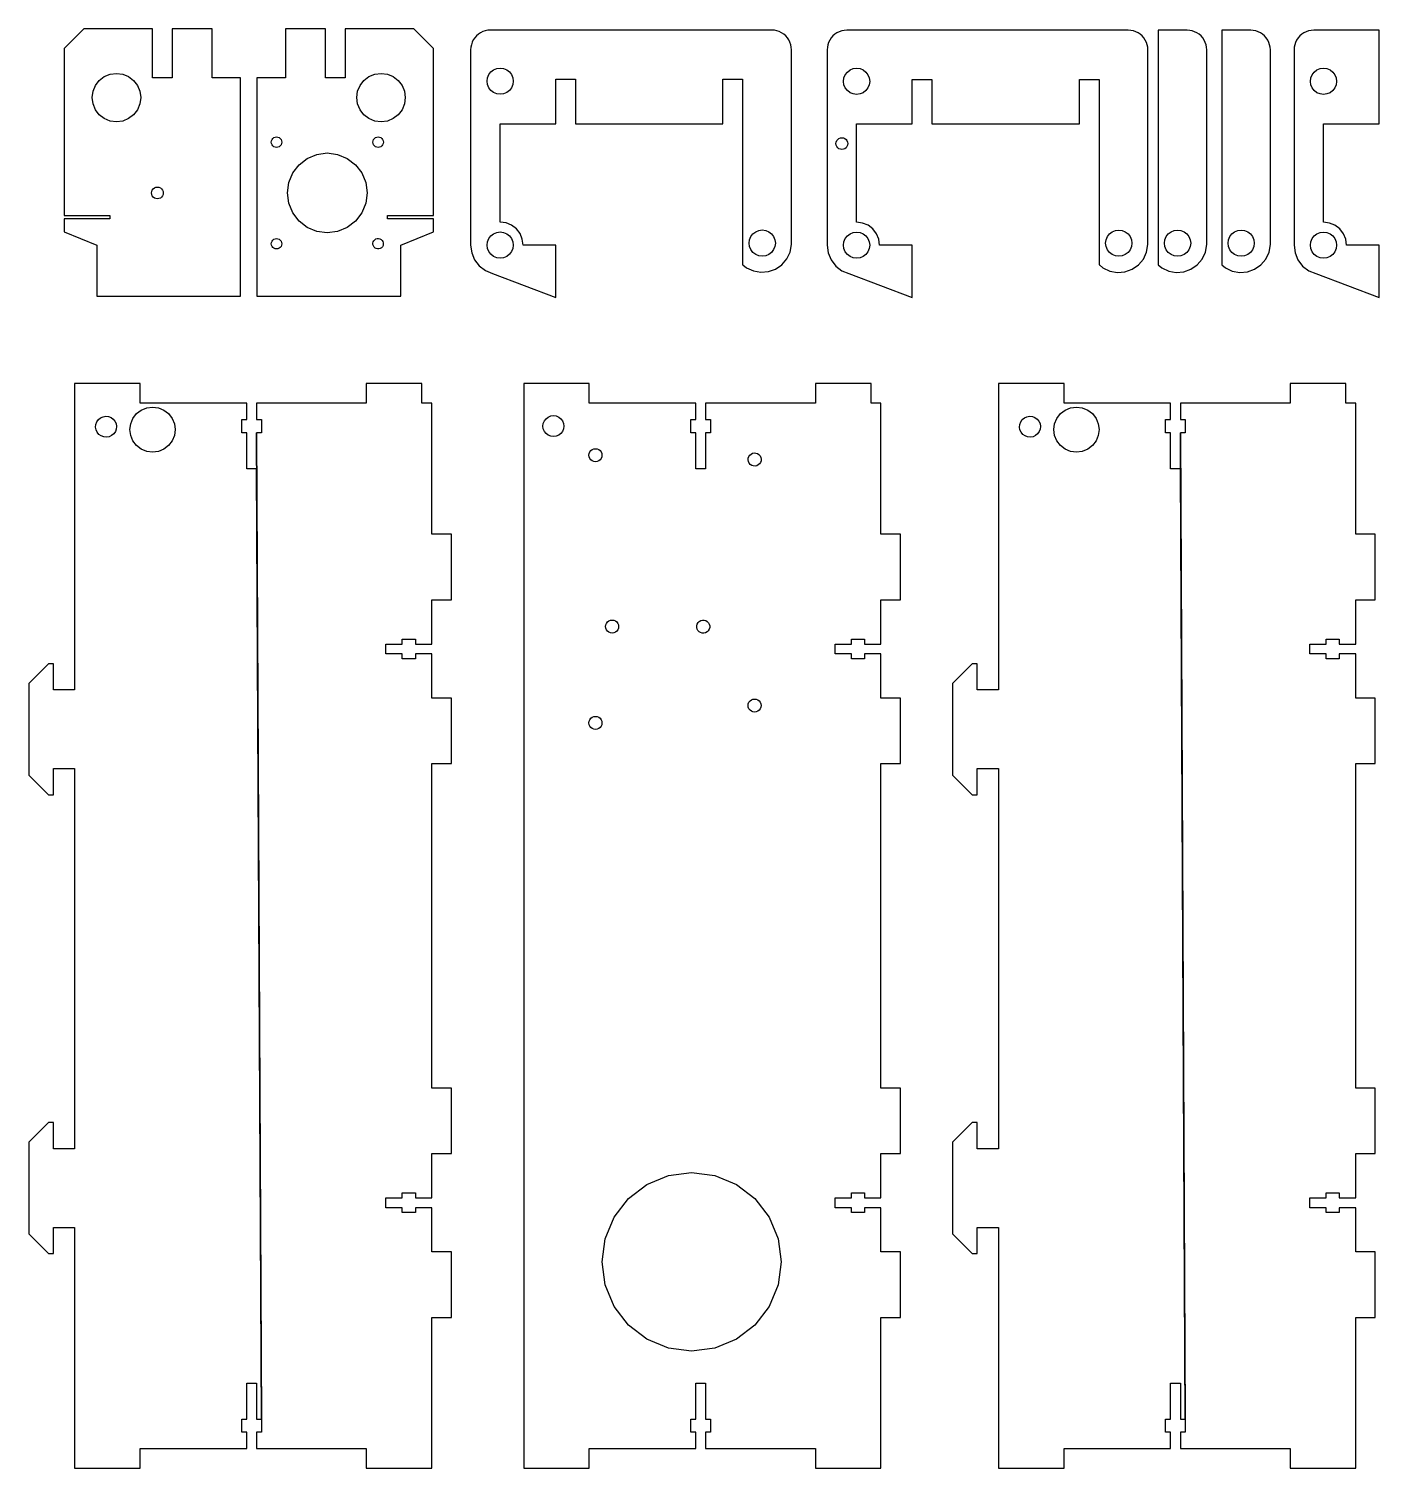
# Model space of a CAD drawing. Header units: metres. Extents: x 640 to 2715, y 0 to 914.
# Drawn here: x 698.9 to 1111.1, y 0 to 439.3 of the extents above; entities that cross this region are included whole.
import ezdxf

# ---------------------------------------------------------------- set-up
doc = ezdxf.new("R2010")
doc.units = ezdxf.units.M

msp = doc.modelspace()

# ---------------------------------------------------------------- linework, layer by layer
at = {"layer": 'Layer0'}
for points in [[(719.69, 357.66, 0), (763.59, 357.66, 0), (763.59, 424.26, 0), (754.89, 424.26, 0), (754.89, 439.26, 0), (742.69, 439.26, 0), (742.69, 424.26, 0), (736.69, 424.26, 0), (736.69, 439.26, 0), (715.69, 439.26, 0), (709.69, 433.26, 0), (709.69, 382.26, 0), (723.69, 382.26, 0), (723.69, 381.26, 0), (709.69, 381.26, 0), (709.69, 377.26, 0), (719.69, 373.26, 0), (719.69, 357.66, 0)], [(822.45, 382.26, 0), (822.45, 433.26, 0), (816.45, 439.26, 0), (795.45, 439.26, 0), (795.45, 424.26, 0), (789.45, 424.26, 0), (789.45, 439.26, 0), (777.25, 439.26, 0), (777.25, 424.26, 0), (768.55, 424.26, 0), (768.55, 357.66, 0), (812.45, 357.66, 0), (812.45, 373.26, 0), (822.45, 377.26, 0), (822.45, 381.26, 0), (808.45, 381.26, 0), (808.45, 382.26, 0), (822.45, 382.26, 0)], [(859.8, 410.26, 0), (859.8, 423.86, 0), (865.8, 423.86, 0), (865.8, 410.26, 0), (910.8, 410.26, 0), (910.8, 423.86, 0), (916.8, 423.86, 0), (916.8, 367.26, 0), (916.91, 367.26, 0), (917.98, 366.35, 0), (920.09, 365.36, 0), (922.38, 364.95, 0), (924.7, 365.14, 0), (926.89, 365.93, 0), (928.8, 367.26, 0), (930.31, 369.03, 0), (931.3, 371.14, 0), (931.71, 373.43, 0), (931.71, 432.86, 0), (931.66, 433.64, 0), (931.51, 434.41, 0), (931.26, 435.15, 0), (930.91, 435.86, 0), (930.47, 436.51, 0), (929.96, 437.1, 0), (929.37, 437.62, 0), (928.71, 438.05, 0), (928.01, 438.4, 0), (927.27, 438.65, 0), (926.5, 438.8, 0), (925.71, 438.86, 0), (839.8, 438.86, 0), (839.02, 438.8, 0), (838.25, 438.65, 0), (837.51, 438.4, 0), (836.8, 438.05, 0), (836.15, 437.62, 0), (835.56, 437.1, 0), (835.04, 436.51, 0), (834.61, 435.86, 0), (834.26, 435.15, 0), (834.01, 434.41, 0), (833.85, 433.64, 0), (833.8, 432.86, 0), (833.8, 373.26, 0), (834.11, 370.93, 0), (835.01, 368.76, 0), (836.44, 366.89, 0), (838.3, 365.46, 0), (840.47, 364.56, 0), (859.8, 357.26, 0), (859.8, 373.26, 0), (849.8, 373.26, 0), (849.56, 375.07, 0), (848.87, 376.76, 0), (847.75, 378.21, 0), (846.3, 379.32, 0), (844.61, 380.02, 0), (842.8, 380.26, 0), (842.8, 410.26, 0), (859.8, 410.26, 0)], [(1040.1, 371.11, 0), (1040.51, 373.4, 0), (1040.51, 432.82, 0), (1040.46, 433.61, 0), (1040.31, 434.38, 0), (1040.06, 435.12, 0), (1039.71, 435.82, 0), (1039.27, 436.48, 0), (1038.76, 437.07, 0), (1038.17, 437.58, 0), (1037.51, 438.02, 0), (1036.81, 438.37, 0), (1036.07, 438.62, 0), (1035.3, 438.77, 0), (1034.51, 438.82, 0), (948.6, 438.82, 0), (947.82, 438.77, 0), (947.05, 438.62, 0), (946.31, 438.37, 0), (945.6, 438.02, 0), (944.95, 437.58, 0), (944.36, 437.07, 0), (943.84, 436.48, 0), (943.41, 435.82, 0), (943.06, 435.12, 0), (942.81, 434.38, 0), (942.66, 433.61, 0), (942.6, 432.82, 0), (942.6, 373.22, 0), (942.91, 370.89, 0), (943.81, 368.72, 0), (945.24, 366.86, 0), (947.1, 365.43, 0), (949.27, 364.53, 0), (968.6, 357.22, 0), (968.6, 373.22, 0), (958.6, 373.22, 0), (958.37, 375.04, 0), (957.67, 376.72, 0), (956.55, 378.17, 0), (955.1, 379.29, 0), (953.42, 379.99, 0), (951.6, 380.22, 0), (951.6, 410.22, 0), (968.6, 410.22, 0), (968.6, 423.82, 0), (974.6, 423.82, 0), (974.6, 410.22, 0), (1019.6, 410.22, 0), (1019.6, 423.82, 0), (1025.6, 423.82, 0), (1025.6, 367.22, 0), (1025.71, 367.22, 0), (1026.78, 366.32, 0), (1028.89, 365.33, 0), (1031.18, 364.91, 0), (1033.5, 365.11, 0), (1035.69, 365.9, 0), (1037.6, 367.22, 0), (1039.11, 369, 0), (1040.1, 371.11, 0)], [(1043.67, 367.22, 0), (1044.74, 366.32, 0), (1046.84, 365.33, 0), (1049.14, 364.91, 0), (1051.46, 365.11, 0), (1053.65, 365.9, 0), (1055.56, 367.22, 0), (1057.06, 369, 0), (1058.06, 371.11, 0), (1058.47, 373.4, 0), (1058.47, 432.82, 0), (1058.42, 433.61, 0), (1058.26, 434.38, 0), (1058.01, 435.12, 0), (1057.66, 435.82, 0), (1057.23, 436.48, 0), (1056.71, 437.07, 0), (1056.12, 437.58, 0), (1055.47, 438.02, 0), (1054.76, 438.37, 0), (1054.02, 438.62, 0), (1053.25, 438.77, 0), (1052.47, 438.82, 0), (1043.67, 438.82, 0), (1043.67, 367.22, 0)], [(1063.07, 367.22, 0), (1064.14, 366.32, 0), (1066.24, 365.33, 0), (1068.54, 364.91, 0), (1070.86, 365.11, 0), (1073.05, 365.9, 0), (1074.96, 367.22, 0), (1076.46, 369, 0), (1077.46, 371.11, 0), (1077.87, 373.4, 0), (1077.87, 432.82, 0), (1077.82, 433.61, 0), (1077.66, 434.38, 0), (1077.41, 435.12, 0), (1077.06, 435.82, 0), (1076.63, 436.48, 0), (1076.11, 437.07, 0), (1075.52, 437.58, 0), (1074.87, 438.02, 0), (1074.16, 438.37, 0), (1073.42, 438.62, 0), (1072.65, 438.77, 0), (1071.87, 438.82, 0), (1063.07, 438.82, 0), (1063.07, 367.22, 0)], [(1111.1, 410.22, 0), (1111.1, 423.82, 0), (1111.1, 438.82, 0), (1091.1, 438.82, 0), (1090.31, 438.77, 0), (1089.54, 438.62, 0), (1088.8, 438.37, 0), (1088.1, 438.02, 0), (1087.44, 437.58, 0), (1086.85, 437.07, 0), (1086.34, 436.48, 0), (1085.9, 435.82, 0), (1085.55, 435.12, 0), (1085.3, 434.38, 0), (1085.15, 433.61, 0), (1085.1, 432.82, 0), (1085.1, 373.22, 0), (1085.4, 370.89, 0), (1086.3, 368.72, 0), (1087.73, 366.86, 0), (1089.6, 365.43, 0), (1091.77, 364.53, 0), (1111.1, 357.22, 0), (1111.1, 373.22, 0), (1101.1, 373.22, 0), (1100.86, 375.04, 0), (1100.16, 376.72, 0), (1099.05, 378.17, 0), (1097.6, 379.29, 0), (1095.91, 379.99, 0), (1094.1, 380.22, 0), (1094.1, 410.22, 0), (1111.1, 410.22, 0)], [(839.34, 425.26, 0), (839.97, 426.08, 0), (840.8, 426.72, 0), (841.77, 427.12, 0), (842.8, 427.26, 0), (843.84, 427.12, 0), (844.8, 426.72, 0), (845.63, 426.08, 0), (846.27, 425.26, 0), (846.67, 424.29, 0), (846.8, 423.26, 0), (846.67, 422.22, 0), (846.27, 421.26, 0), (845.63, 420.43, 0), (844.8, 419.79, 0), (843.84, 419.39, 0), (842.8, 419.26, 0), (841.77, 419.39, 0), (840.8, 419.79, 0), (839.97, 420.43, 0), (839.34, 421.26, 0), (838.94, 422.22, 0), (838.8, 423.26, 0), (838.94, 424.29, 0), (839.34, 425.26, 0)], [(948.14, 425.22, 0), (948.78, 426.05, 0), (949.6, 426.69, 0), (950.57, 427.09, 0), (951.6, 427.22, 0), (952.64, 427.09, 0), (953.6, 426.69, 0), (954.43, 426.05, 0), (955.07, 425.22, 0), (955.47, 424.26, 0), (955.6, 423.22, 0), (955.47, 422.19, 0), (955.07, 421.22, 0), (954.43, 420.4, 0), (953.6, 419.76, 0), (952.64, 419.36, 0), (951.6, 419.22, 0), (950.57, 419.36, 0), (949.6, 419.76, 0), (948.78, 420.4, 0), (948.14, 421.22, 0), (947.74, 422.19, 0), (947.6, 423.22, 0), (947.74, 424.26, 0), (948.14, 425.22, 0)], [(1090.63, 425.22, 0), (1091.27, 426.05, 0), (1092.1, 426.69, 0), (1093.06, 427.09, 0), (1094.1, 427.22, 0), (1095.13, 427.09, 0), (1096.1, 426.69, 0), (1096.93, 426.05, 0), (1097.56, 425.22, 0), (1097.96, 424.26, 0), (1098.1, 423.22, 0), (1097.96, 422.19, 0), (1097.56, 421.22, 0), (1096.93, 420.4, 0), (1096.1, 419.76, 0), (1095.13, 419.36, 0), (1094.1, 419.22, 0), (1093.06, 419.36, 0), (1092.1, 419.76, 0), (1091.27, 420.4, 0), (1090.63, 421.22, 0), (1090.23, 422.19, 0), (1090.1, 423.22, 0), (1090.23, 424.26, 0), (1090.63, 425.22, 0)], [(723.78, 425.4, 0), (725.69, 425.66, 0), (727.61, 425.4, 0), (729.39, 424.66, 0), (730.92, 423.49, 0), (732.1, 421.96, 0), (732.84, 420.17, 0), (733.09, 418.26, 0), (732.84, 416.34, 0), (732.1, 414.56, 0), (730.92, 413.02, 0), (729.39, 411.85, 0), (727.61, 411.11, 0), (725.69, 410.86, 0), (723.78, 411.11, 0), (721.99, 411.85, 0), (720.46, 413.02, 0), (719.28, 414.56, 0), (718.54, 416.34, 0), (718.29, 418.26, 0), (718.54, 420.17, 0), (719.28, 421.96, 0), (720.46, 423.49, 0), (721.99, 424.66, 0), (723.78, 425.4, 0)], [(799.3, 416.34, 0), (799.05, 418.26, 0), (799.3, 420.17, 0), (800.04, 421.96, 0), (801.22, 423.49, 0), (802.75, 424.66, 0), (804.54, 425.4, 0), (806.45, 425.66, 0), (808.37, 425.4, 0), (810.15, 424.66, 0), (811.69, 423.49, 0), (812.86, 421.96, 0), (813.6, 420.17, 0), (813.85, 418.26, 0), (813.6, 416.34, 0), (812.86, 414.56, 0), (811.69, 413.02, 0), (810.15, 411.85, 0), (808.37, 411.11, 0), (806.45, 410.86, 0), (804.54, 411.11, 0), (802.75, 411.85, 0), (801.22, 413.02, 0), (800.04, 414.56, 0), (799.3, 416.34, 0)], [(773.17, 403.86, 0), (773.01, 404.24, 0), (772.95, 404.66, 0), (773.01, 405.07, 0), (773.17, 405.46, 0), (773.42, 405.79, 0), (773.75, 406.04, 0), (774.14, 406.2, 0), (774.55, 406.26, 0), (774.97, 406.2, 0), (775.35, 406.04, 0), (775.68, 405.79, 0), (775.94, 405.46, 0), (776.1, 405.07, 0), (776.15, 404.66, 0), (776.1, 404.24, 0), (775.94, 403.86, 0), (775.68, 403.52, 0), (775.35, 403.27, 0), (774.97, 403.11, 0), (774.55, 403.06, 0), (774.14, 403.11, 0), (773.75, 403.27, 0), (773.42, 403.52, 0), (773.17, 403.86, 0)], [(804.01, 404.24, 0), (803.95, 404.66, 0), (804.01, 405.07, 0), (804.17, 405.46, 0), (804.42, 405.79, 0), (804.75, 406.04, 0), (805.14, 406.2, 0), (805.55, 406.26, 0), (805.97, 406.2, 0), (806.35, 406.04, 0), (806.68, 405.79, 0), (806.94, 405.46, 0), (807.1, 405.07, 0), (807.15, 404.66, 0), (807.1, 404.24, 0), (806.94, 403.86, 0), (806.68, 403.52, 0), (806.35, 403.27, 0), (805.97, 403.11, 0), (805.55, 403.06, 0), (805.14, 403.11, 0), (804.75, 403.27, 0), (804.42, 403.52, 0), (804.17, 403.86, 0), (804.01, 404.24, 0)], [(948.38, 405.5, 0), (948.66, 405.12, 0), (948.84, 404.69, 0), (948.9, 404.22, 0), (948.84, 403.76, 0), (948.66, 403.32, 0), (948.38, 402.95, 0), (948, 402.67, 0), (947.57, 402.49, 0), (947.1, 402.42, 0), (946.64, 402.49, 0), (946.2, 402.67, 0), (945.83, 402.95, 0), (945.55, 403.32, 0), (945.37, 403.76, 0), (945.3, 404.22, 0), (945.37, 404.69, 0), (945.55, 405.12, 0), (945.83, 405.5, 0), (946.2, 405.78, 0), (946.64, 405.96, 0), (947.1, 406.02, 0), (947.57, 405.96, 0), (948, 405.78, 0), (948.38, 405.5, 0)], [(793.21, 400.94, 0), (796.15, 399.72, 0), (798.68, 397.78, 0), (800.62, 395.26, 0), (801.84, 392.31, 0), (802.25, 389.16, 0), (801.84, 386, 0), (800.62, 383.06, 0), (798.68, 380.53, 0), (796.15, 378.59, 0), (793.21, 377.37, 0), (790.05, 376.96, 0), (786.89, 377.37, 0), (783.95, 378.59, 0), (781.43, 380.53, 0), (779.49, 383.06, 0), (778.27, 386, 0), (777.85, 389.16, 0), (778.27, 392.31, 0), (779.49, 395.26, 0), (781.43, 397.78, 0), (783.95, 399.72, 0), (786.89, 400.94, 0), (790.05, 401.36, 0), (793.21, 400.94, 0)], [(737.29, 387.6, 0), (736.92, 387.88, 0), (736.63, 388.26, 0), (736.45, 388.69, 0), (736.39, 389.16, 0), (736.45, 389.62, 0), (736.63, 390.06, 0), (736.92, 390.43, 0), (737.29, 390.71, 0), (737.72, 390.89, 0), (738.19, 390.96, 0), (738.66, 390.89, 0), (739.09, 390.71, 0), (739.46, 390.43, 0), (739.75, 390.06, 0), (739.93, 389.62, 0), (739.99, 389.16, 0), (739.93, 388.69, 0), (739.75, 388.26, 0), (739.46, 387.88, 0), (739.09, 387.6, 0), (738.66, 387.42, 0), (738.19, 387.36, 0), (737.72, 387.42, 0), (737.29, 387.6, 0)], [(925.63, 371.03, 0), (924.8, 370.39, 0), (923.84, 369.99, 0), (922.8, 369.86, 0), (921.77, 369.99, 0), (920.8, 370.39, 0), (919.97, 371.03, 0), (919.34, 371.86, 0), (918.94, 372.82, 0), (918.8, 373.86, 0), (918.94, 374.89, 0), (919.34, 375.86, 0), (919.97, 376.68, 0), (920.8, 377.32, 0), (921.77, 377.72, 0), (922.8, 377.86, 0), (923.84, 377.72, 0), (924.8, 377.32, 0), (925.63, 376.68, 0), (926.27, 375.86, 0), (926.67, 374.89, 0), (926.8, 373.86, 0), (926.67, 372.82, 0), (926.27, 371.86, 0), (925.63, 371.03, 0)], [(1034.43, 371, 0), (1033.6, 370.36, 0), (1032.64, 369.96, 0), (1031.6, 369.82, 0), (1030.57, 369.96, 0), (1029.6, 370.36, 0), (1028.78, 371, 0), (1028.14, 371.82, 0), (1027.74, 372.79, 0), (1027.6, 373.82, 0), (1027.74, 374.86, 0), (1028.14, 375.82, 0), (1028.78, 376.65, 0), (1029.6, 377.29, 0), (1030.57, 377.69, 0), (1031.6, 377.82, 0), (1032.64, 377.69, 0), (1033.6, 377.29, 0), (1034.43, 376.65, 0), (1035.07, 375.82, 0), (1035.47, 374.86, 0), (1035.6, 373.82, 0), (1035.47, 372.79, 0), (1035.07, 371.82, 0), (1034.43, 371, 0)], [(1052.39, 371, 0), (1051.56, 370.36, 0), (1050.59, 369.96, 0), (1049.56, 369.82, 0), (1048.52, 369.96, 0), (1047.56, 370.36, 0), (1046.73, 371, 0), (1046.1, 371.82, 0), (1045.7, 372.79, 0), (1045.56, 373.82, 0), (1045.7, 374.86, 0), (1046.1, 375.82, 0), (1046.73, 376.65, 0), (1047.56, 377.29, 0), (1048.52, 377.69, 0), (1049.56, 377.82, 0), (1050.59, 377.69, 0), (1051.56, 377.29, 0), (1052.39, 376.65, 0), (1053.02, 375.82, 0), (1053.42, 374.86, 0), (1053.56, 373.82, 0), (1053.42, 372.79, 0), (1053.02, 371.82, 0), (1052.39, 371, 0)], [(1071.79, 371, 0), (1070.96, 370.36, 0), (1069.99, 369.96, 0), (1068.96, 369.82, 0), (1067.92, 369.96, 0), (1066.96, 370.36, 0), (1066.13, 371, 0), (1065.5, 371.82, 0), (1065.1, 372.79, 0), (1064.96, 373.82, 0), (1065.1, 374.86, 0), (1065.5, 375.82, 0), (1066.13, 376.65, 0), (1066.96, 377.29, 0), (1067.92, 377.69, 0), (1068.96, 377.82, 0), (1069.99, 377.69, 0), (1070.96, 377.29, 0), (1071.79, 376.65, 0), (1072.42, 375.82, 0), (1072.82, 374.86, 0), (1072.96, 373.82, 0), (1072.82, 372.79, 0), (1072.42, 371.82, 0), (1071.79, 371, 0)], [(773.01, 373.24, 0), (772.95, 373.66, 0), (773.01, 374.07, 0), (773.17, 374.46, 0), (773.42, 374.79, 0), (773.75, 375.04, 0), (774.14, 375.2, 0), (774.55, 375.26, 0), (774.97, 375.2, 0), (775.35, 375.04, 0), (775.68, 374.79, 0), (775.94, 374.46, 0), (776.1, 374.07, 0), (776.15, 373.66, 0), (776.1, 373.24, 0), (775.94, 372.86, 0), (775.68, 372.52, 0), (775.35, 372.27, 0), (774.97, 372.11, 0), (774.55, 372.06, 0), (774.14, 372.11, 0), (773.75, 372.27, 0), (773.42, 372.52, 0), (773.17, 372.86, 0), (773.01, 373.24, 0)], [(803.97, 373.39, 0), (803.96, 373.81, 0), (804.05, 374.22, 0), (804.25, 374.59, 0), (804.54, 374.89, 0), (804.89, 375.11, 0), (805.29, 375.23, 0), (805.71, 375.25, 0), (806.12, 375.15, 0), (806.48, 374.96, 0), (806.79, 374.67, 0), (807.01, 374.32, 0), (807.13, 373.92, 0), (807.14, 373.5, 0), (807.05, 373.09, 0), (806.85, 372.72, 0), (806.57, 372.42, 0), (806.21, 372.2, 0), (805.81, 372.08, 0), (805.4, 372.06, 0), (804.99, 372.16, 0), (804.62, 372.35, 0), (804.32, 372.64, 0), (804.1, 372.99, 0), (803.97, 373.39, 0)], [(846.67, 374.29, 0), (846.8, 373.26, 0), (846.67, 372.22, 0), (846.27, 371.26, 0), (845.63, 370.43, 0), (844.8, 369.79, 0), (843.84, 369.39, 0), (842.8, 369.26, 0), (841.77, 369.39, 0), (840.8, 369.79, 0), (839.97, 370.43, 0), (839.34, 371.26, 0), (838.94, 372.22, 0), (838.8, 373.26, 0), (838.94, 374.29, 0), (839.34, 375.26, 0), (839.97, 376.08, 0), (840.8, 376.72, 0), (841.77, 377.12, 0), (842.8, 377.26, 0), (843.84, 377.12, 0), (844.8, 376.72, 0), (845.63, 376.08, 0), (846.27, 375.26, 0), (846.67, 374.29, 0)], [(955.47, 374.26, 0), (955.6, 373.22, 0), (955.47, 372.19, 0), (955.07, 371.22, 0), (954.43, 370.4, 0), (953.6, 369.76, 0), (952.64, 369.36, 0), (951.6, 369.22, 0), (950.57, 369.36, 0), (949.6, 369.76, 0), (948.78, 370.4, 0), (948.14, 371.22, 0), (947.74, 372.19, 0), (947.6, 373.22, 0), (947.74, 374.26, 0), (948.14, 375.22, 0), (948.78, 376.05, 0), (949.6, 376.69, 0), (950.57, 377.09, 0), (951.6, 377.22, 0), (952.64, 377.09, 0), (953.6, 376.69, 0), (954.43, 376.05, 0), (955.07, 375.22, 0), (955.47, 374.26, 0)], [(1097.96, 374.26, 0), (1098.1, 373.22, 0), (1097.96, 372.19, 0), (1097.56, 371.22, 0), (1096.93, 370.4, 0), (1096.1, 369.76, 0), (1095.13, 369.36, 0), (1094.1, 369.22, 0), (1093.06, 369.36, 0), (1092.1, 369.76, 0), (1091.27, 370.4, 0), (1090.63, 371.22, 0), (1090.23, 372.19, 0), (1090.1, 373.22, 0), (1090.23, 374.26, 0), (1090.63, 375.22, 0), (1091.27, 376.05, 0), (1092.1, 376.69, 0), (1093.06, 377.09, 0), (1094.1, 377.22, 0), (1095.13, 377.09, 0), (1096.1, 376.69, 0), (1096.93, 376.05, 0), (1097.56, 375.22, 0), (1097.96, 374.26, 0)], [(698.94, 239.5, 0), (698.94, 211.5, 0), (704.94, 205.5, 0), (706.44, 205.5, 0), (706.44, 213.5, 0), (712.94, 213.5, 0), (712.94, 97.5, 0), (706.44, 97.5, 0), (706.44, 105.5, 0), (704.94, 105.5, 0), (698.94, 99.5, 0), (698.94, 71.5, 0), (704.94, 65.5, 0), (706.44, 65.5, 0), (706.44, 73.5, 0), (712.94, 73.5, 0), (712.94, 0, 0), (732.94, 0, 0), (732.94, 6, 0), (765.44, 6, 0), (765.44, 11, 0), (763.94, 11, 0), (763.94, 15, 0), (765.44, 15, 0), (765.44, 26, 0), (768.44, 26, 0), (768.44, 15, 0), (769.94, 15, 0), (768.44, 305, 0), (765.44, 305, 0), (765.44, 316, 0), (763.94, 316, 0), (763.94, 320, 0), (765.44, 320, 0), (765.44, 325, 0), (732.94, 325, 0), (732.94, 331, 0), (712.94, 331, 0), (712.94, 237.5, 0), (706.44, 237.5, 0), (706.44, 245.5, 0), (704.94, 245.5, 0), (698.94, 239.5, 0)], [(801.94, 0, 0), (821.94, 0, 0), (821.94, 46, 0), (827.94, 46, 0), (827.94, 66, 0), (821.94, 66, 0), (821.94, 79.5, 0), (816.94, 79.5, 0), (816.94, 78, 0), (812.94, 78, 0), (812.94, 79.5, 0), (807.94, 79.5, 0), (807.94, 82.5, 0), (812.94, 82.5, 0), (812.94, 84, 0), (816.94, 84, 0), (816.94, 82.5, 0), (821.94, 82.5, 0), (821.94, 96, 0), (827.94, 96, 0), (827.94, 116, 0), (821.94, 116, 0), (821.94, 215, 0), (827.94, 215, 0), (827.94, 235, 0), (821.94, 235, 0), (821.94, 248.5, 0), (816.94, 248.5, 0), (816.94, 247, 0), (812.94, 247, 0), (812.94, 248.5, 0), (807.94, 248.5, 0), (807.94, 251.5, 0), (812.94, 251.5, 0), (812.94, 253, 0), (816.94, 253, 0), (816.94, 251.5, 0), (821.94, 251.5, 0), (821.94, 265, 0), (827.94, 265, 0), (827.94, 285, 0), (821.94, 285, 0), (821.94, 325, 0), (818.94, 325, 0), (818.94, 331, 0), (801.94, 331, 0), (801.94, 325, 0), (768.44, 325, 0), (768.44, 320, 0), (769.94, 320, 0), (769.94, 316, 0), (768.44, 316, 0), (769.94, 15, 0), (769.94, 11, 0), (768.44, 11, 0), (768.44, 6, 0), (801.94, 6, 0), (801.94, 0, 0)], [(905.51, 15, 0), (907.01, 15, 0), (907.01, 11, 0), (905.51, 11, 0), (905.51, 6, 0), (939.01, 6, 0), (939.01, 0, 0), (959.01, 0, 0), (959.01, 46, 0), (965.01, 46, 0), (965.01, 66, 0), (959.01, 66, 0), (959.01, 79.5, 0), (954.01, 79.5, 0), (954.01, 78, 0), (950.01, 78, 0), (950.01, 79.5, 0), (945.01, 79.5, 0), (945.01, 82.5, 0), (950.01, 82.5, 0), (950.01, 84, 0), (954.01, 84, 0), (954.01, 82.5, 0), (959.01, 82.5, 0), (959.01, 96, 0), (965.01, 96, 0), (965.01, 116, 0), (959.01, 116, 0), (959.01, 215, 0), (965.01, 215, 0), (965.01, 235, 0), (959.01, 235, 0), (959.01, 248.5, 0), (954.01, 248.5, 0), (954.01, 247, 0), (950.01, 247, 0), (950.01, 248.5, 0), (945.01, 248.5, 0), (945.01, 251.5, 0), (950.01, 251.5, 0), (950.01, 253, 0), (954.01, 253, 0), (954.01, 251.5, 0), (959.01, 251.5, 0), (959.01, 265, 0), (965.01, 265, 0), (965.01, 285, 0), (959.01, 285, 0), (959.01, 325, 0), (956.01, 325, 0), (956.01, 331, 0), (939.01, 331, 0), (939.01, 325, 0), (905.51, 325, 0), (905.51, 320, 0), (907.01, 320, 0), (907.01, 316, 0), (905.51, 316, 0), (905.51, 305, 0), (902.51, 305, 0), (902.51, 316, 0), (901.01, 316, 0), (901.01, 320, 0), (902.51, 320, 0), (902.51, 325, 0), (870.01, 325, 0), (870.01, 331, 0), (850.01, 331, 0), (850.01, 0, 0), (870.01, 0, 0), (870.01, 6, 0), (902.51, 6, 0), (902.51, 11, 0), (901.01, 11, 0), (901.01, 15, 0), (902.51, 15, 0), (902.51, 26, 0), (905.51, 26, 0), (905.51, 15, 0)], [(980.91, 239.5, 0), (980.91, 211.5, 0), (986.91, 205.5, 0), (988.41, 205.5, 0), (988.41, 213.5, 0), (994.91, 213.5, 0), (994.91, 97.5, 0), (988.41, 97.5, 0), (988.41, 105.5, 0), (986.91, 105.5, 0), (980.91, 99.5, 0), (980.91, 71.5, 0), (986.91, 65.5, 0), (988.41, 65.5, 0), (988.41, 73.5, 0), (994.91, 73.5, 0), (994.91, 0, 0), (1014.91, 0, 0), (1014.91, 6, 0), (1047.41, 6, 0), (1047.41, 11, 0), (1045.91, 11, 0), (1045.91, 15, 0), (1047.41, 15, 0), (1047.41, 26, 0), (1050.41, 26, 0), (1050.41, 15, 0), (1051.91, 15, 0), (1050.41, 305, 0), (1047.41, 305, 0), (1047.41, 316, 0), (1045.91, 316, 0), (1045.91, 320, 0), (1047.41, 320, 0), (1047.41, 325, 0), (1014.91, 325, 0), (1014.91, 331, 0), (994.91, 331, 0), (994.91, 237.5, 0), (988.41, 237.5, 0), (988.41, 245.5, 0), (986.91, 245.5, 0), (980.91, 239.5, 0)], [(1083.91, 0, 0), (1103.91, 0, 0), (1103.91, 46, 0), (1109.91, 46, 0), (1109.91, 66, 0), (1103.91, 66, 0), (1103.91, 79.5, 0), (1098.91, 79.5, 0), (1098.91, 78, 0), (1094.91, 78, 0), (1094.91, 79.5, 0), (1089.91, 79.5, 0), (1089.91, 82.5, 0), (1094.91, 82.5, 0), (1094.91, 84, 0), (1098.91, 84, 0), (1098.91, 82.5, 0), (1103.91, 82.5, 0), (1103.91, 96, 0), (1109.91, 96, 0), (1109.91, 116, 0), (1103.91, 116, 0), (1103.91, 215, 0), (1109.91, 215, 0), (1109.91, 235, 0), (1103.91, 235, 0), (1103.91, 248.5, 0), (1098.91, 248.5, 0), (1098.91, 247, 0), (1094.91, 247, 0), (1094.91, 248.5, 0), (1089.91, 248.5, 0), (1089.91, 251.5, 0), (1094.91, 251.5, 0), (1094.91, 253, 0), (1098.91, 253, 0), (1098.91, 251.5, 0), (1103.91, 251.5, 0), (1103.91, 265, 0), (1109.91, 265, 0), (1109.91, 285, 0), (1103.91, 285, 0), (1103.91, 325, 0), (1100.91, 325, 0), (1100.91, 331, 0), (1083.91, 331, 0), (1083.91, 325, 0), (1050.41, 325, 0), (1050.41, 320, 0), (1051.91, 320, 0), (1051.91, 316, 0), (1050.41, 316, 0), (1051.91, 15, 0), (1051.91, 11, 0), (1050.41, 11, 0), (1050.41, 6, 0), (1083.91, 6, 0), (1083.91, 0, 0)], [(719.47, 316.89, 0), (719.34, 317.72, 0), (719.42, 318.55, 0), (719.71, 319.33, 0), (720.19, 320.01, 0), (720.84, 320.54, 0), (721.6, 320.89, 0), (722.42, 321.03, 0), (723.26, 320.95, 0), (724.04, 320.65, 0), (724.72, 320.17, 0), (725.25, 319.52, 0), (725.59, 318.76, 0), (725.73, 317.94, 0), (725.65, 317.11, 0), (725.36, 316.32, 0), (724.87, 315.64, 0), (724.23, 315.11, 0), (723.47, 314.77, 0), (722.65, 314.63, 0), (721.81, 314.71, 0), (721.03, 315, 0), (720.35, 315.49, 0), (719.82, 316.13, 0), (719.47, 316.89, 0)], [(730.05, 315.15, 0), (729.81, 316.93, 0), (730.05, 318.72, 0), (730.74, 320.38, 0), (731.84, 321.81, 0), (733.26, 322.91, 0), (734.93, 323.6, 0), (736.71, 323.83, 0), (738.5, 323.6, 0), (740.16, 322.91, 0), (741.59, 321.81, 0), (742.69, 320.38, 0), (743.38, 318.72, 0), (743.61, 316.93, 0), (743.38, 315.15, 0), (742.69, 313.48, 0), (741.59, 312.06, 0), (740.16, 310.96, 0), (738.5, 310.27, 0), (736.71, 310.03, 0), (734.93, 310.27, 0), (733.26, 310.96, 0), (731.84, 312.06, 0), (730.74, 313.48, 0), (730.05, 315.15, 0)], [(855.98, 317.18, 0), (855.87, 318.01, 0), (855.98, 318.84, 0), (856.3, 319.61, 0), (856.81, 320.27, 0), (857.47, 320.78, 0), (858.24, 321.1, 0), (859.07, 321.21, 0), (859.9, 321.1, 0), (860.67, 320.78, 0), (861.33, 320.27, 0), (861.84, 319.61, 0), (862.16, 318.84, 0), (862.27, 318.01, 0), (862.16, 317.18, 0), (861.84, 316.41, 0), (861.33, 315.75, 0), (860.67, 315.24, 0), (859.9, 314.92, 0), (859.07, 314.81, 0), (858.24, 314.92, 0), (857.47, 315.24, 0), (856.81, 315.75, 0), (856.3, 316.41, 0), (855.98, 317.18, 0)], [(1001.45, 316.89, 0), (1001.31, 317.72, 0), (1001.39, 318.55, 0), (1001.68, 319.33, 0), (1002.17, 320.01, 0), (1002.81, 320.54, 0), (1003.57, 320.89, 0), (1004.4, 321.03, 0), (1005.23, 320.95, 0), (1006.01, 320.65, 0), (1006.69, 320.17, 0), (1007.22, 319.52, 0), (1007.57, 318.76, 0), (1007.71, 317.94, 0), (1007.63, 317.11, 0), (1007.33, 316.32, 0), (1006.85, 315.64, 0), (1006.2, 315.11, 0), (1005.44, 314.77, 0), (1004.62, 314.63, 0), (1003.79, 314.71, 0), (1003.01, 315, 0), (1002.33, 315.49, 0), (1001.8, 316.13, 0), (1001.45, 316.89, 0)], [(1012.02, 315.15, 0), (1011.79, 316.93, 0), (1012.02, 318.72, 0), (1012.71, 320.38, 0), (1013.81, 321.81, 0), (1015.24, 322.91, 0), (1016.9, 323.6, 0), (1018.69, 323.83, 0), (1020.48, 323.6, 0), (1022.14, 322.91, 0), (1023.57, 321.81, 0), (1024.67, 320.38, 0), (1025.35, 318.72, 0), (1025.59, 316.93, 0), (1025.35, 315.15, 0), (1024.67, 313.48, 0), (1023.57, 312.06, 0), (1022.14, 310.96, 0), (1020.48, 310.27, 0), (1018.69, 310.03, 0), (1016.9, 310.27, 0), (1015.24, 310.96, 0), (1013.81, 312.06, 0), (1012.71, 313.48, 0), (1012.02, 315.15, 0)], [(768.44, 316, 0), (768.44, 305, 0), (769.94, 15, 0), (768.44, 316, 0)], [(1050.41, 316, 0), (1050.41, 305, 0), (1051.91, 15, 0), (1050.41, 316, 0)], [(869.94, 308.6, 0), (869.87, 309.12, 0), (869.94, 309.64, 0), (870.14, 310.12, 0), (870.46, 310.54, 0), (870.87, 310.85, 0), (871.36, 311.05, 0), (871.87, 311.12, 0), (872.39, 311.05, 0), (872.87, 310.85, 0), (873.29, 310.54, 0), (873.61, 310.12, 0), (873.81, 309.64, 0), (873.87, 309.12, 0), (873.81, 308.6, 0), (873.61, 308.12, 0), (873.29, 307.71, 0), (872.87, 307.39, 0), (872.39, 307.19, 0), (871.87, 307.12, 0), (871.36, 307.19, 0), (870.87, 307.39, 0), (870.46, 307.71, 0), (870.14, 308.12, 0), (869.94, 308.6, 0)], [(918.58, 307.19, 0), (918.48, 307.7, 0), (918.51, 308.22, 0), (918.69, 308.72, 0), (918.98, 309.15, 0), (919.37, 309.49, 0), (919.84, 309.72, 0), (920.35, 309.82, 0), (920.87, 309.78, 0), (921.37, 309.61, 0), (921.8, 309.32, 0), (922.14, 308.92, 0), (922.37, 308.46, 0), (922.47, 307.94, 0), (922.43, 307.42, 0), (922.26, 306.93, 0), (921.97, 306.5, 0), (921.58, 306.15, 0), (921.11, 305.93, 0), (920.6, 305.83, 0), (920.07, 305.86, 0), (919.58, 306.03, 0), (919.15, 306.33, 0), (918.81, 306.72, 0), (918.58, 307.19, 0)], [(874.96, 256.82, 0), (875.03, 257.34, 0), (875.23, 257.82, 0), (875.55, 258.24, 0), (875.96, 258.55, 0), (876.44, 258.75, 0), (876.96, 258.82, 0), (877.48, 258.75, 0), (877.96, 258.55, 0), (878.38, 258.24, 0), (878.69, 257.82, 0), (878.89, 257.34, 0), (878.96, 256.82, 0), (878.89, 256.3, 0), (878.69, 255.82, 0), (878.38, 255.41, 0), (877.96, 255.09, 0), (877.48, 254.89, 0), (876.96, 254.82, 0), (876.44, 254.89, 0), (875.96, 255.09, 0), (875.55, 255.41, 0), (875.23, 255.82, 0), (875.03, 256.3, 0), (874.96, 256.82, 0)], [(902.92, 256.09, 0), (902.79, 256.59, 0), (902.8, 257.11, 0), (902.94, 257.62, 0), (903.21, 258.06, 0), (903.58, 258.43, 0), (904.04, 258.68, 0), (904.54, 258.81, 0), (905.07, 258.8, 0), (905.57, 258.66, 0), (906.02, 258.39, 0), (906.38, 258.02, 0), (906.63, 257.56, 0), (906.76, 257.05, 0), (906.75, 256.53, 0), (906.61, 256.03, 0), (906.34, 255.58, 0), (905.97, 255.22, 0), (905.51, 254.96, 0), (905.01, 254.84, 0), (904.48, 254.84, 0), (903.98, 254.99, 0), (903.53, 255.25, 0), (903.17, 255.63, 0), (902.92, 256.09, 0)], [(918.47, 232.72, 0), (918.54, 233.24, 0), (918.74, 233.72, 0), (919.06, 234.14, 0), (919.47, 234.45, 0), (919.96, 234.65, 0), (920.47, 234.72, 0), (920.99, 234.65, 0), (921.47, 234.45, 0), (921.89, 234.14, 0), (922.21, 233.72, 0), (922.41, 233.24, 0), (922.47, 232.72, 0), (922.41, 232.2, 0), (922.21, 231.72, 0), (921.89, 231.31, 0), (921.47, 230.99, 0), (920.99, 230.79, 0), (920.47, 230.72, 0), (919.96, 230.79, 0), (919.47, 230.99, 0), (919.06, 231.31, 0), (918.74, 231.72, 0), (918.54, 232.2, 0), (918.47, 232.72, 0)], [(869.94, 226.9, 0), (869.87, 227.42, 0), (869.94, 227.94, 0), (870.14, 228.42, 0), (870.46, 228.84, 0), (870.87, 229.15, 0), (871.36, 229.35, 0), (871.87, 229.42, 0), (872.39, 229.35, 0), (872.87, 229.15, 0), (873.29, 228.84, 0), (873.61, 228.42, 0), (873.81, 227.94, 0), (873.87, 227.42, 0), (873.81, 226.9, 0), (873.61, 226.42, 0), (873.29, 226.01, 0), (872.87, 225.69, 0), (872.39, 225.49, 0), (871.87, 225.42, 0), (871.36, 225.49, 0), (870.87, 225.69, 0), (870.46, 226.01, 0), (870.14, 226.42, 0), (869.94, 226.9, 0)], [(894.18, 89.35, 0), (901.25, 90.28, 0), (908.31, 89.35, 0), (914.9, 86.62, 0), (920.55, 82.28, 0), (924.89, 76.63, 0), (927.62, 70.04, 0), (928.55, 62.98, 0), (927.62, 55.91, 0), (924.89, 49.33, 0), (920.55, 43.67, 0), (914.9, 39.34, 0), (908.31, 36.61, 0), (901.25, 35.68, 0), (894.18, 36.61, 0), (887.6, 39.34, 0), (881.94, 43.67, 0), (877.61, 49.33, 0), (874.88, 55.91, 0), (873.95, 62.98, 0), (874.88, 70.04, 0), (877.61, 76.63, 0), (881.94, 82.28, 0), (887.6, 86.62, 0), (894.18, 89.35, 0)]]:
    msp.add_polyline3d(points, dxfattribs=at)

doc.saveas('drawing.dxf')
